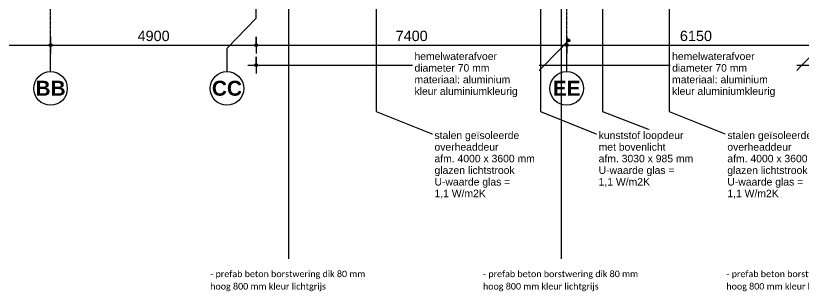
# Model space of a CAD drawing. Header units: millimetres. Extents: x 48682 to 485846, y -7071 to 11912.
# Drawn here: x 165895 to 184639, y -7071 to -513 of the extents above; entities that cross this region are included whole.
import ezdxf

# ---------------------------------------------------------------- set-up
doc = ezdxf.new("R2010")
doc.units = ezdxf.units.MM
doc.linetypes.add('Grid Line', pattern=[22.225, 12.7, -3.175, 3.175, -3.175])
for name, color, linetype, lineweight in [('A-ANNO-DIMS', 211, 'Continuous', 9), ('A-ANNO-DIMS-100', 211, 'Continuous', 9), ('G-ANNO-TEXT', 231, 'Continuous', 9), ('S-GRID', 1, 'Continuous', 9), ('S-GRID-IDEN', 1, 'Continuous', 18)]:
    doc.layers.add(name, color=color, linetype=linetype, lineweight=lineweight)
doc.styles.add('Arial', font='arial.ttf', dxfattribs={"height": 177.035928})
doc.styles.add('Arial_1', font='arial.ttf', dxfattribs={"height": 245.883234})
doc.styles.add('Arial_B', font='', dxfattribs={"height": 355.164671})
doc.styles.add('Calibri', font='calibri.ttf', dxfattribs={"height": 153.100159})
doc.styles.get('Arial_B').set_extended_font_data('Arial', bold=True)
doc.dimstyles.new('2_5mm', dxfattribs={"dimscale": 304.8, "dimtxt": 250, "dimasz": 0.918635, "dimexe": 0.656168, "dimexo": 0.0625, "dimgap": 0.082021, "dimtad": 1, "dimdec": 0, "dimzin": 0, "dimdsep": 46, "dimtxsty": 'Arial_1', "dimblk1": 'DOTSMALL', "dimblk2": 'DOTSMALL', "dimsah": 1, "dimcen": 0.09, "dimdle": 0.656168, "dimazin": 0, "dimtfac": 1, "dimtdec": 4, "dimtix": 1, "dimtmove": 0, "dimatfit": 3, "dimfxl": 0.656168, "dimfxlon": 1, "dimtvp": 1, "dimtolj": 1, "dimtzin": 0, "dimlwd": 13, "dimlwe": 13, "dimarcsym": 2})

# ---------------------------------------------------------------- blocks, each defined once
blk = doc.blocks.new('Grid - r_4_0mm-300507-linkergebouw zuidoostgevel')
at = {"layer": 'S-GRID-IDEN'}
blk.add_circle((49902, -2244), 400, dxfattribs=at)
blk = doc.blocks.new('DIMBLOCK19-linkergebouw zuidoostgevel')
at = {"layer": 'A-ANNO-DIMS-100', "lineweight": 25}
h = blk.add_hatch(color=256, dxfattribs=at)
edge = h.paths.add_edge_path(flags=0)
edge.add_arc((163100, -1214), 35, 0, 360)
h = blk.add_hatch(color=256, dxfattribs=at)
edge = h.paths.add_edge_path(flags=0)
edge.add_arc((166725, -1214), 35, 0, 360)
at = {"layer": 'A-ANNO-DIMS-100', "lineweight": 13}
for p, q in [((163100, -1014), (163100, -1414)), ((163100, -1214), (163100, -1014)), ((166725, -1014), (166725, -1414)), ((166725, -1214), (166725, -1014)), ((162900, -1214), (166725, -1214))]:
    blk.add_line(p, q, dxfattribs=at)
at = {"layer": 'A-ANNO-DIMS-100', "lineweight": 25}
for centre in [(163100, -1214), (166725, -1214)]:
    blk.add_circle(centre, 35, dxfattribs=at)
at = {"layer": 'A-ANNO-DIMS-100', "color": 0, "lineweight": 13, "insert": (164535, -870), "char_height": 245.9, "width": 904.62, "attachment_point": 1, "line_spacing_factor": 0.938532, "style": 'Arial_1'}
blk.add_mtext('3625', dxfattribs=at)
blk = doc.blocks.new('_DotSmall')
at = {"color": 0, "linetype": 'ByBlock', "const_width": 0.5}
blk.add_lwpolyline([(-0.0625, 0, 1), (0.0625, 0, 1)], format="xyb", close=True, dxfattribs=at)
blk = doc.blocks.new('DIMBLOCK20-linkergebouw zuidoostgevel')
at = {"layer": 'A-ANNO-DIMS-100', "lineweight": 25}
h = blk.add_hatch(color=256, dxfattribs=at)
edge = h.paths.add_edge_path(flags=0)
edge.add_arc((166725, -1214), 35, 0, 360)
h = blk.add_hatch(color=256, dxfattribs=at)
edge = h.paths.add_edge_path(flags=0)
edge.add_arc((171625, -1214), 35, 0, 360)
at = {"layer": 'A-ANNO-DIMS-100', "lineweight": 13}
for p, q in [((166725, -1014), (166725, -1414)), ((166725, -1214), (166725, -1014)), ((171625, -1014), (171625, -1414)), ((171625, -1214), (171625, -1014)), ((166725, -1214), (171625, -1214))]:
    blk.add_line(p, q, dxfattribs=at)
at = {"layer": 'A-ANNO-DIMS-100', "lineweight": 25}
for centre in [(166725, -1214), (171625, -1214)]:
    blk.add_circle(centre, 35, dxfattribs=at)
at = {"layer": 'A-ANNO-DIMS-100', "color": 0, "lineweight": 13, "insert": (168798, -870), "char_height": 245.9, "width": 904.62, "attachment_point": 1, "line_spacing_factor": 0.938532, "style": 'Arial_1'}
blk.add_mtext('4900', dxfattribs=at)
blk = doc.blocks.new('DIMBLOCK21-linkergebouw zuidoostgevel')
at = {"layer": 'A-ANNO-DIMS-100', "lineweight": 25}
h = blk.add_hatch(color=256, dxfattribs=at)
edge = h.paths.add_edge_path(flags=0)
edge.add_arc((171625, -1214), 35, 0, 360)
h = blk.add_hatch(color=256, dxfattribs=at)
edge = h.paths.add_edge_path(flags=0)
edge.add_arc((179025, -1214), 35, 0, 360)
at = {"layer": 'A-ANNO-DIMS-100', "lineweight": 13}
for p, q in [((171625, -1014), (171625, -1414)), ((171625, -1214), (171625, -1014)), ((179025, -1014), (179025, -1414)), ((179025, -1214), (179025, -1014)), ((171625, -1214), (179025, -1214))]:
    blk.add_line(p, q, dxfattribs=at)
at = {"layer": 'A-ANNO-DIMS-100', "lineweight": 25}
for centre in [(171625, -1214), (179025, -1214)]:
    blk.add_circle(centre, 35, dxfattribs=at)
at = {"layer": 'A-ANNO-DIMS-100', "color": 0, "lineweight": 13, "insert": (174948, -870), "char_height": 245.9, "width": 904.62, "attachment_point": 1, "line_spacing_factor": 0.938532, "style": 'Arial_1'}
blk.add_mtext('7400', dxfattribs=at)
blk = doc.blocks.new('DIMBLOCK22-linkergebouw zuidoostgevel')
at = {"layer": 'A-ANNO-DIMS-100', "lineweight": 25}
h = blk.add_hatch(color=256, dxfattribs=at)
edge = h.paths.add_edge_path(flags=0)
edge.add_arc((179025, -1214), 35, 0, 360)
h = blk.add_hatch(color=256, dxfattribs=at)
edge = h.paths.add_edge_path(flags=0)
edge.add_arc((185175, -1214), 35, 0, 360)
at = {"layer": 'A-ANNO-DIMS-100', "lineweight": 13}
for p, q in [((179025, -1014), (179025, -1414)), ((179025, -1214), (179025, -1014)), ((185175, -1014), (185175, -1414)), ((185175, -1214), (185175, -1014)), ((179025, -1214), (185175, -1214))]:
    blk.add_line(p, q, dxfattribs=at)
at = {"layer": 'A-ANNO-DIMS-100', "lineweight": 25}
for centre in [(179025, -1214), (185175, -1214)]:
    blk.add_circle(centre, 35, dxfattribs=at)
at = {"layer": 'A-ANNO-DIMS-100', "color": 0, "lineweight": 13, "insert": (181723, -870), "char_height": 245.9, "width": 904.62, "attachment_point": 1, "line_spacing_factor": 0.938532, "style": 'Arial_1'}
blk.add_mtext('6150', dxfattribs=at)
blk = doc.blocks.new('DIMBLOCK30-linkergebouw zuidoostgevel')
at = {"layer": 'A-ANNO-DIMS-100', "lineweight": 25}
h = blk.add_hatch(color=256, dxfattribs=at)
edge = h.paths.add_edge_path(flags=0)
edge.add_arc((171625, -1689), 35, 0, 360)
h = blk.add_hatch(color=256, dxfattribs=at)
edge = h.paths.add_edge_path(flags=0)
edge.add_arc((228210, -1689), 35, 0, 360)
at = {"layer": 'A-ANNO-DIMS-100', "lineweight": 13}
for p, q in [((171625, -1489), (171625, -1889)), ((171625, -1689), (171625, -1489)), ((228210, -1489), (228210, -1889)), ((228210, -1689), (228210, -1489)), ((171425, -1689), (228210, -1689))]:
    blk.add_line(p, q, dxfattribs=at)
at = {"layer": 'A-ANNO-DIMS-100', "lineweight": 25}
for centre in [(171625, -1689), (228210, -1689)]:
    blk.add_circle(centre, 35, dxfattribs=at)
at = {"layer": 'A-ANNO-DIMS-100', "color": 0, "lineweight": 13, "insert": (199446, -1345), "char_height": 245.9, "width": 1130.77, "attachment_point": 1, "line_spacing_factor": 0.938532, "style": 'Arial_1'}
blk.add_mtext('56585', dxfattribs=at)

msp = doc.modelspace()

# ---------------------------------------------------------------- hatches: boundary and pattern name
at = {"layer": 'G-ANNO-TEXT'}
h = msp.add_hatch(color=250, dxfattribs=at)
edge = h.paths.add_edge_path(flags=0)
edge.add_arc((179065, -1101), 35, 0, 360)

# ---------------------------------------------------------------- linework, layer by layer
at = {"layer": 'G-ANNO-TEXT', "color": 250}
for p, q in [((174484.8, 2686.9), (174484.8, -2788.9)), ((179878.8, 2641.6), (179878.8, -2788.9)), ((181464.5, 2686.9), (181464.5, -2788.9)), ((172393.3, 272), (172396.2, -6299.1)), ((178893.3, 272), (178896.2, -6299.1)), ((179065, -1101), (177896.6, -2302.3)), ((185204.7, -1101), (184036.3, -2302.3)), ((177896.6, -2302.3), (177834.2, -2302.3)), ((184036.3, -2302.3), (183973.9, -2302.3)), ((174484.8, -2788.9), (175873.8, -3348.6)), ((178396.8, -2788.9), (179785.9, -3348.6)), ((179878.8, -2788.9), (180986.5, -3222.6))]:
    msp.add_line(p, q, dxfattribs=at)
msp.add_circle((179065, -1101), 35, dxfattribs=at)
at = {"layer": 'S-GRID', "linetype": 'Grid Line', "lineweight": 18}
for p, q in [((166724.7, -1444.1), (166724.7, 8924.7)), ((179024.7, -1444.1), (179024.7, 8924.7))]:
    msp.add_line(p, q, dxfattribs=at)
at = {"layer": 'S-GRID', "lineweight": 18}
for p, q in [((171624.7, -574.1), (171624.7, -174.1)), ((171624.7, -574.1), (170928.1, -1295.7)), ((170928.1, -1295.7), (170928.1, -1844.1)), ((166724.7, -1844.1), (166724.7, -1444.1)), ((179024.7, -1844.1), (179024.7, -1444.1))]:
    msp.add_line(p, q, dxfattribs=at)

# ---------------------------------------------------------------- block references
at = {"layer": 'S-GRID-IDEN'}
for p in [(116822.2, 0), (121025.6, 0), (129122.2, 0)]:
    msp.add_blockref('Grid - r_4_0mm-300507-linkergebouw zuidoostgevel', p, dxfattribs=at)

# ---------------------------------------------------------------- texts
at = {"layer": 'G-ANNO-TEXT', "color": 7, "char_height": 153.1, "width": 4479.664, "attachment_point": 1, "line_spacing_factor": 1.156427, "style": 'Calibri'}
for insert in [(170529.7, -6582), (177029.7, -6582), (182829.7, -6582)]:
    msp.add_mtext('- prefab beton borstwering dik 80 mm\\Phoog 800 mm kleur lichtgrijs', dxfattribs=dict(at, insert=insert))
at = {"layer": 'S-GRID-IDEN', "lineweight": 9, "char_height": 355.16, "attachment_point": 2, "line_spacing_factor": 0.938532, "style": 'Arial_B'}
for s, insert, width in [('BB', (166724.5, -2061), 831.559), ('CC', (170928, -2061), 831.559), ('EE', (179024.5, -2061), 764.362)]:
    msp.add_mtext(s, dxfattribs=dict(at, insert=insert, width=width))

# ---------------------------------------------------------------- dimensions: what is measured, and where the dimension line sits
at = {"layer": 'A-ANNO-DIMS', "lineweight": 13}
for base, p1, p2, override, picture, middle in [((166724.7, -1213.9), (163099.7, -1013.9), (166724.7, -1013.9), {"dimpost": '<>', "dimfxl": 3625}, 'DIMBLOCK19-linkergebouw zuidoostgevel', (164912.2, -1063.3)), ((171624.7, -1213.9), (166724.7, -1013.9), (171624.7, -1013.9), {"dimpost": '<>', "dimfxl": 4900}, 'DIMBLOCK20-linkergebouw zuidoostgevel', (169174.7, -1063.4)), ((179024.7, -1213.9), (171624.7, -1013.9), (179024.7, -1013.9), {"dimpost": '<>', "dimfxl": 7400}, 'DIMBLOCK21-linkergebouw zuidoostgevel', (175324.7, -1063.4)), ((185174.7, -1213.9), (179024.7, -1013.9), (185174.7, -1013.9), {"dimpost": '<>', "dimfxl": 6150}, 'DIMBLOCK22-linkergebouw zuidoostgevel', (182099.7, -1063.4)), ((228209.7, -1689.2), (171624.7, -1489.2), (228209.7, -1489.2), {"dimpost": '<>', "dimfxl": 56585}, 'DIMBLOCK30-linkergebouw zuidoostgevel', (199917.2, -1538.6))]:
    dim = msp.add_linear_dim(base=base, p1=p1, p2=p2, dimstyle='2_5mm', override=override, dxfattribs=at)
    dim.commit()
    dim.dimension.update_dxf_attribs({"geometry": picture, "text_midpoint": middle})

# ---------------------------------------------------------------- next in the draw order: texts
at = {"layer": 'G-ANNO-TEXT', "color": 7, "char_height": 177.036, "attachment_point": 1, "line_spacing_factor": 0.938532, "style": 'Arial', "bg_fill": 3, "box_fill_scale": 1.25, "bg_fill_color": 0, "bg_fill_transparency": 0}
for s, insert, width in [('hemelwaterafvoer\\Pdiameter 70 mm\\Pmateriaal: aluminium\\Pkleur aluminiumkleurig', (175397.1, -1388.6), 2924.525), ('hemelwaterafvoer\\Pdiameter 70 mm\\Pmateriaal: aluminium\\Pkleur aluminiumkleurig', (181536.8, -1388.6), 2924.525), ('stalen geïsoleerde\\Poverheaddeur\\Pafm. 4000 x 3600 mm\\Pglazen lichtstrook\\PU-waarde glas =\\P1,1 W/m2K\\P', (175873.8, -3269.9), 2848.928), ('kunststof loopdeur\\Pmet bovenlicht\\Pafm. 3030 x 985 mm\\PU-waarde glas =\\P1,1 W/m2K\\P\\P', (179785.9, -3269.9), 2684.774)]:
    msp.add_mtext(s, dxfattribs=dict(at, insert=insert, width=width))

# ---------------------------------------------------------------- next in the draw order: linework, layer by layer
at = {"layer": 'G-ANNO-TEXT', "color": 250}
for p, q in [((178396.8, 2686.9), (178396.8, -2788.9)), ((181464.5, -2788.9), (182853.5, -3348.6))]:
    msp.add_line(p, q, dxfattribs=at)

# ---------------------------------------------------------------- next in the draw order: texts
at = {"layer": 'G-ANNO-TEXT', "color": 7, "insert": (182853.5, -3269.9), "char_height": 177.036, "width": 2848.928, "attachment_point": 1, "line_spacing_factor": 0.938532, "style": 'Arial', "bg_fill": 3, "box_fill_scale": 1.25, "bg_fill_color": 0, "bg_fill_transparency": 0}
msp.add_mtext('stalen geïsoleerde\\Poverheaddeur\\Pafm. 4000 x 3600 mm\\Pglazen lichtstrook\\PU-waarde glas =\\P1,1 W/m2K\\P', dxfattribs=at)

doc.saveas('drawing.dxf')
